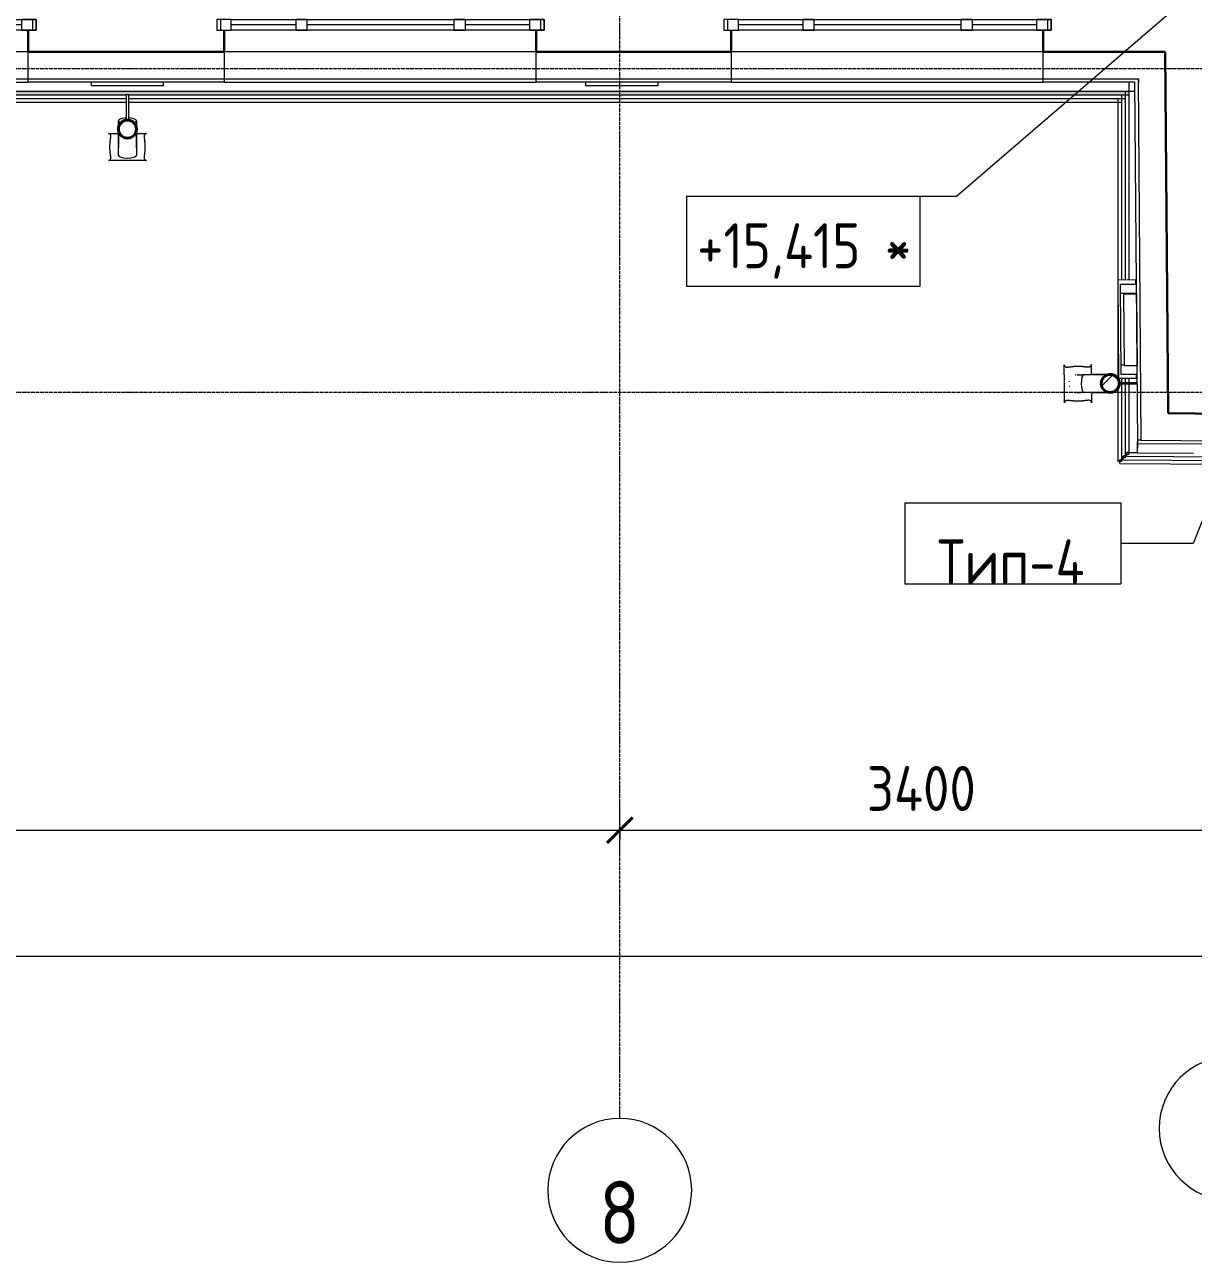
# Model space of a CAD drawing. Header units: millimetres. Extents: x -10051 to 73829, y -4843 to 44223.
# Drawn here: x 35140 to 41639, y -4843 to 2038 of the extents above; entities that cross this region are included whole.
import ezdxf

# ---------------------------------------------------------------- set-up
doc = ezdxf.new("R2010")
doc.units = ezdxf.units.MM
doc.linetypes.add('ADSK_Линия сетки', pattern=[25, 20, -2.5, 0, -2.5])
for name, color, linetype, lineweight in [('_ Окна', 7, 'Continuous', 9), ('Аннотация', 7, 'Continuous', 20), ('Марки', 7, 'Continuous', 20), ('Обобщенные модели', 7, 'Continuous', 18), ('Окна', 7, 'Continuous', 9), ('Оси', 7, 'Continuous', 9), ('Отметки', 7, 'Continuous', 9), ('Размеры', 7, 'Continuous', 9), ('Размеры-100', 7, 'Continuous', 9), ('Стены наружные', 7, 'Continuous', 18), ('Стены несущие', 7, 'Continuous', 30), ('Стены отделка', 7, 'Continuous', 30), ('Стены штриховка', 7, 'Continuous', 9), ('Стены штриховка поверхности', 7, 'Continuous', 18)]:
    doc.layers.add(name, color=color, linetype=linetype, lineweight=lineweight)
doc.styles.add('GOST Common', font='GOST_Common.ttf', dxfattribs={"width": 0.9, "height": 350})
doc.styles.add('GOST Common_2', font='GOST_Common.ttf', dxfattribs={"width": 0.9, "height": 250})
doc.styles.add('GOST Common_B', font='', dxfattribs={"width": 0.9, "height": 250})
doc.styles.get('GOST Common_B').set_extended_font_data('GOST Common', bold=True)
doc.dimstyles.new('ADSK_Основной_2_5_мм_Оси', dxfattribs={"dimscale": 304.8, "dimtxt": 251.428749, "dimasz": 0.463911, "dimexe": 0.492126, "dimexo": 0.492126, "dimgap": 0.098425, "dimtad": 1, "dimrnd": 0.01, "dimdsep": 46, "dimtxsty": 'GOST Common_2', "dimblk1": 'OBLIQUE', "dimblk2": 'OBLIQUE', "dimsah": 1, "dimcen": 0.09, "dimdle": 0.492126, "dimazin": 2, "dimtfac": 1, "dimtdec": 4, "dimtix": 1, "dimtmove": 0, "dimatfit": 3, "dimfxl": 1, "dimtvp": 1, "dimtolj": 1, "dimtzin": 0, "dimlwd": 20, "dimlwe": 20, "dimarcsym": 2})

# ---------------------------------------------------------------- blocks, each defined once
blk = doc.blocks.new('Водосток - Тип 1 _карниз больше 490мм_-5298490-План потолков 4-го этажа')
at = {"layer": 'Обобщенные модели', "lineweight": 9}
h = blk.add_hatch(dxfattribs=at)
h.set_pattern_fill('FP_4', color=256, style=0, pattern_type=2)
h.set_pattern_definition([(314.567, (392.8, 41336.54), (106.86455, 105.2614), [])])
h.paths.add_polyline_path([(76.3, 171.1), (76.5, 148.3), (85.9, 128.8), (103.3, 115), (125, 110), (148.3, 116.2), (164.1, 128.8), (173.7, 148.9), (173.3, 172.1), (163.5, 191.6), (144.7, 205.5), (124.2, 209.8), (103.3, 205), (85.9, 191.2), (82.2, 183.5)])
at = {"layer": 'Обобщенные модели'}
for p, q in [((18.8, 415), (24.9, 415)), ((225.1, 415), (231.2, 415)), ((75, 193.8), (75, 306.2)), ((75, 263.6), (75, 306.2)), ((175, 306.2), (175, 193.8)), ((175, 306.2), (175, 263.6)), ((24.9, 265), (18.8, 265)), ((75, 193.8), (75, 236.4)), ((175, 236.4), (175, 193.8)), ((231.2, 265), (225.1, 265)), ((120, 10), (120, 109.1)), ((130, 109.1), (130, 10))]:
    blk.add_line(p, q, dxfattribs=at)
at = {"layer": 'Обобщенные модели', "flags": 128}
for points in [[(75, 236.4), (75, 242), (75, 247.6), (75, 253.1), (75, 258.5), (75, 263.8), (75, 268.9), (75, 274), (75, 278.9), (75, 283.6), (75, 288.2), (75, 292.7), (75, 297), (75, 301.1), (75, 305.1), (75, 308.8), (75, 312.4), (75, 315.7), (75, 318.9), (75, 321.9), (75, 324.6), (75, 327.2), (75, 329.5), (75, 331.6), (75, 333.4), (75, 335.1), (75, 336.5), (75, 337.7), (75, 338.6), (75, 339.3), (75, 339.8), (75, 340), (75, 340)], [(175, 340), (175, 339.9), (175, 339.5), (175, 338.9), (175, 338.1), (175, 337), (175, 335.7), (175, 334.2), (175, 332.4), (175, 330.4), (175, 328.2), (175, 325.7), (175, 323), (175, 320.2), (175, 317.1), (175, 313.8), (175, 310.3), (175, 306.6), (175, 302.8), (175, 298.7), (175, 294.5), (175, 290.1), (175, 285.6), (175, 280.9), (175, 276), (175, 271), (175, 265.9), (175, 260.7), (175, 255.4), (175, 249.9), (175, 244.4), (175, 238.7), (175, 236.4)], [(75, 263.6), (75, 258), (75, 252.4), (75, 246.9), (75, 241.5), (75, 236.2), (75, 231.1), (75, 226), (75, 221.1), (75, 216.4), (75, 211.8), (75, 207.3), (75, 203), (75, 198.9), (75, 194.9), (75, 191.2), (75, 187.6), (75, 184.3), (75, 181.1), (75, 178.1), (75, 175.4), (75, 173)], [(175, 173), (175, 174.3), (175, 177), (175, 179.8), (175, 182.9), (175, 186.2), (175, 189.7), (175, 193.4), (175, 197.2), (175, 201.3), (175, 205.5), (175, 209.9), (175, 214.4), (175, 219.1), (175, 224), (175, 229), (175, 234.1), (175, 239.3), (175, 244.6), (175, 250.1), (175, 255.6), (175, 261.3), (175, 263.6)]]:
    blk.add_lwpolyline(points, dxfattribs=at)
at = {"layer": 'Обобщенные модели'}
for centre, radius, start, end in [((125, 340), 50, 174.54437, 183.38559), ((125, 340), 50, 163.32487, 166.67519), ((125, 340), 50, 103.32484, 106.67517), ((125, 340), 50, 73.32483, 76.67516), ((125, 340), 50, 13.32481, 16.67513), ((125, 340), 50, 356.72694, 5.45563), ((125, 160), 52, 90, 270), ((125, 160), 52, 270, 90)]:
    blk.add_arc(centre, radius, start, end, dxfattribs=at)
at = {"layer": 'Обобщенные модели', "lineweight": 40}
for start, end in [(90, 270), (270, 90)]:
    blk.add_arc((125, 160), 50, start, end, dxfattribs=at)
at = {"layer": 'Обобщенные модели'}
for start_param, end_param in [(4.712389, 6.283185), (4.712389, 6.283185), (3.141593, 4.712389), (3.141593, 4.712389)]:
    blk.add_ellipse((125, 306.2), major_axis=(-50, 0), ratio=0.309017, start_param=start_param, end_param=end_param, dxfattribs=at)
for points, knots in [([(18.8, 265), (21.1, 265), (25.1, 265.7), (28.9, 268.6), (30.8, 272.1), (31.6, 274.9), (32, 277.4), (32.1, 279.4), (32.2, 281.5), (32.2, 283.8), (32.1, 286.2), (31.9, 288.7), (31.6, 291.4), (31.3, 294.1), (31, 297), (30.6, 299.9), (30.2, 302.9), (29.8, 306), (29.4, 309.2), (29, 312.4), (28.7, 315.7), (28.3, 320.2), (27.8, 325.9), (27.4, 335.3), (27.4, 344.8), (27.8, 354.1), (28.3, 359.8), (28.7, 364.3), (29, 367.6), (29.4, 370.8), (29.8, 374), (30.2, 377.1), (30.6, 380.1), (31, 383.1), (31.3, 385.9), (31.6, 388.6), (31.9, 391.3), (32.1, 393.8), (32.2, 396.2), (32.2, 398.5), (32.1, 400.6), (32, 402.7), (31.6, 405.1), (30.8, 407.9), (28.9, 411.5), (25.1, 414.3), (21.1, 415), (18.8, 415)], [-1, -1, -1, -1, -0.941176, -0.882353, -0.852941, -0.823529, -0.808824, -0.794118, -0.779412, -0.764706, -0.75, -0.735294, -0.720588, -0.705882, -0.691176, -0.676471, -0.661765, -0.647059, -0.632353, -0.617647, -0.602941, -0.588235, -0.558824, -0.529412, -0.470588, -0.441176, -0.411765, -0.397059, -0.382353, -0.367647, -0.352941, -0.338235, -0.323529, -0.308824, -0.294118, -0.279412, -0.264706, -0.25, -0.235294, -0.220588, -0.205882, -0.191176, -0.176471, -0.147059, -0.117647, -0.058824, 0, 0, 0, 0]), ([(18.8, 415), (22.1, 415), (28.9, 415), (39.4, 415), (48.4, 415), (56, 415), (60.8, 415), (64.9, 415), (67.9, 415), (71, 415), (74.3, 415), (77.6, 415), (81, 415), (83.9, 415), (86.4, 415), (88.2, 415), (90.2, 415), (92.8, 415), (96.1, 415), (99.6, 415), (102.5, 415), (104.8, 415), (107.1, 415), (110.3, 415), (116, 415), (121.3, 415), (125, 415)], [-1, -1, -1, -1, -0.875, -0.75, -0.625, -0.5625, -0.5, -0.46875, -0.4375, -0.40625, -0.375, -0.34375, -0.3125, -0.28125, -0.265625, -0.25, -0.234375, -0.21875, -0.1875, -0.15625, -0.140625, -0.125, -0.109375, -0.09375, -0.0625, 0, 0, 0, 0]), ([(125, 415), (128.7, 415), (134, 415), (139.7, 415), (142.9, 415), (145.2, 415), (147.5, 415), (150.4, 415), (153.9, 415), (157.2, 415), (159.8, 415), (161.8, 415), (163.6, 415), (166.1, 415), (169, 415), (172.4, 415), (175.7, 415), (179, 415), (182.1, 415), (185.1, 415), (189.2, 415), (194, 415), (201.6, 415), (210.6, 415), (221.1, 415), (227.9, 415), (231.2, 415)], [-1, -1, -1, -1, -0.9375, -0.90625, -0.890625, -0.875, -0.859375, -0.84375, -0.8125, -0.78125, -0.765625, -0.75, -0.734375, -0.71875, -0.6875, -0.65625, -0.625, -0.59375, -0.5625, -0.53125, -0.5, -0.4375, -0.375, -0.25, -0.125, 0, 0, 0, 0]), ([(231.2, 415), (228.9, 415), (224.9, 414.3), (221.1, 411.4), (219.2, 407.9), (218.4, 405.1), (218, 402.6), (217.9, 400.6), (217.8, 398.5), (217.8, 396.2), (217.9, 393.8), (218.1, 391.3), (218.4, 388.6), (218.7, 385.9), (219, 383), (219.4, 380.1), (219.8, 377.1), (220.2, 374), (220.6, 370.8), (221, 367.6), (221.3, 364.3), (221.7, 359.8), (222.2, 354.1), (222.6, 344.7), (222.6, 335.2), (222.2, 325.9), (221.7, 320.2), (221.3, 315.7), (221, 312.4), (220.6, 309.2), (220.2, 306), (219.8, 302.9), (219.4, 299.9), (219, 296.9), (218.7, 294.1), (218.4, 291.4), (218.1, 288.7), (217.9, 286.2), (217.8, 283.8), (217.8, 281.5), (217.9, 279.4), (218, 277.3), (218.4, 274.9), (219.2, 272.1), (221.1, 268.5), (224.9, 265.7), (228.9, 265), (231.2, 265)], [-1, -1, -1, -1, -0.941176, -0.882353, -0.852941, -0.823529, -0.808824, -0.794118, -0.779412, -0.764706, -0.75, -0.735294, -0.720588, -0.705882, -0.691176, -0.676471, -0.661765, -0.647059, -0.632353, -0.617647, -0.602941, -0.588235, -0.558824, -0.529412, -0.470588, -0.441176, -0.411765, -0.397059, -0.382353, -0.367647, -0.352941, -0.338235, -0.323529, -0.308824, -0.294118, -0.279412, -0.264706, -0.25, -0.235294, -0.220588, -0.205882, -0.191176, -0.176471, -0.147059, -0.117647, -0.058824, 0, 0, 0, 0]), ([(74.3, 265), (73.2, 265), (71, 265), (67.9, 265), (64.9, 265), (60.8, 265), (56, 265), (48.4, 265), (39.4, 265), (28.9, 265), (22.1, 265), (18.8, 265)], [-0.625, -0.625, -0.625, -0.625, -0.59375, -0.5625, -0.53125, -0.5, -0.4375, -0.375, -0.25, -0.125, 0, 0, 0, 0]), ([(231.2, 265), (227.9, 265), (221.1, 265), (210.6, 265), (201.6, 265), (194, 265), (189.2, 265), (185.1, 265), (182.1, 265), (179, 265), (176.8, 265), (175.7, 265)], [-1, -1, -1, -1, -0.875, -0.75, -0.625, -0.5625, -0.5, -0.46875, -0.4375, -0.40625, -0.375, -0.375, -0.375, -0.375])]:
    blk.add_open_spline(points, degree=3, knots=knots, dxfattribs=at)
blk = doc.blocks.new('окно трехпол с фрамугой - 1800 и 1820х2300_h___нов_ ок15-2116658-План потолков 4-го этажа')
at = {"layer": '_ Окна', "lineweight": 18}
for p, q in [((-910, 75), (-910, 135)), ((-910, 135), (-830, 135)), ((-830, 75), (-910, 75)), ((-830, 135), (-830, 75)), ((-470, 75), (-470, 135)), ((-470, 135), (-410, 135)), ((-410, 75), (-470, 75)), ((-410, 135), (-410, 75)), ((410, 75), (410, 135)), ((410, 135), (470, 135)), ((470, 75), (410, 75)), ((470, 135), (470, 75)), ((830, 135), (830, 75)), ((910, 135), (830, 135)), ((830, 75), (910, 75)), ((910, 75), (910, 135))]:
    blk.add_line(p, q, dxfattribs=at)
at = {"layer": '_ Окна'}
for p, q in [((-890, 75), (-890, 135)), ((-830, 105), (-470, 105)), ((-410, 105), (410, 105)), ((470, 105), (830, 105)), ((890, 75), (890, 135))]:
    blk.add_line(p, q, dxfattribs=at)
at = {"layer": 'Окна'}
for p, q in [((-910, 135), (-910, 75)), ((-830, 135), (-910, 135)), ((-910, 75), (-830, 75)), ((-830, 135), (-470, 135)), ((-470, 75), (-830, 75)), ((-410, 135), (-470, 135)), ((-470, 75), (-410, 75)), ((-410, 135), (410, 135)), ((410, 75), (-410, 75)), ((470, 135), (410, 135)), ((410, 75), (470, 75)), ((470, 135), (830, 135)), ((830, 75), (470, 75)), ((910, 135), (830, 135)), ((830, 75), (910, 75)), ((910, 75), (910, 135))]:
    blk.add_line(p, q, dxfattribs=at)
blk = doc.blocks.new('окно трехпол с фрамугой - 1800 и 1820х2300_h___нов_ ок15-V2-План потолков 4-го этажа')
at = {"layer": '_ Окна', "lineweight": 18}
for p, q in [((-910, 75), (-910, 135)), ((-910, 135), (-830, 135)), ((-830, 75), (-910, 75)), ((-830, 135), (-830, 75)), ((-470, 75), (-470, 135)), ((-470, 135), (-410, 135)), ((-410, 75), (-470, 75)), ((-410, 135), (-410, 75)), ((410, 75), (410, 135)), ((410, 135), (470, 135)), ((470, 75), (410, 75)), ((470, 135), (470, 75)), ((830, 135), (830, 75)), ((910, 135), (830, 135)), ((830, 75), (910, 75)), ((910, 75), (910, 135))]:
    blk.add_line(p, q, dxfattribs=at)
at = {"layer": '_ Окна'}
for p, q in [((-890, 75), (-890, 135)), ((-830, 105), (-470, 105)), ((-410, 105), (410, 105)), ((470, 105), (830, 105)), ((890, 75), (890, 135))]:
    blk.add_line(p, q, dxfattribs=at)
at = {"layer": 'Окна'}
for p, q in [((-910, 135), (-910, 75)), ((-830, 135), (-910, 135)), ((-910, 75), (-830, 75)), ((-830, 135), (-470, 135)), ((-470, 75), (-830, 75)), ((-410, 135), (-470, 135)), ((-470, 75), (-410, 75)), ((-410, 135), (410, 135)), ((410, 75), (-410, 75)), ((470, 135), (410, 135)), ((410, 75), (470, 75)), ((470, 135), (830, 135)), ((830, 75), (470, 75)), ((910, 135), (830, 135)), ((830, 75), (910, 75)), ((910, 75), (910, 135))]:
    blk.add_line(p, q, dxfattribs=at)
blk = doc.blocks.new('Водосток - Тип 1 _карниз больше 490мм_-5162063-План потолков 4-го этажа')
at = {"layer": 'Обобщенные модели'}
for p, q in [((18.8, 335), (24.9, 335)), ((75, 184.9), (75, 306.2)), ((75, 263.6), (75, 306.2)), ((175, 306.2), (175, 184.4)), ((175, 306.2), (175, 263.6)), ((225.1, 335), (231.2, 335)), ((24.9, 185), (18.8, 185)), ((75, 173), (75, 183.5)), ((75, 113.8), (75, 147)), ((75, 113.8), (75, 147)), ((175, 177.5), (175, 173)), ((175, 147), (175, 113.8)), ((175, 147), (175, 113.8)), ((231.2, 185), (225.1, 185)), ((120, -30), (120, 109.1)), ((130, 109.1), (130, -30)), ((120, -30), (130, -30))]:
    blk.add_line(p, q, dxfattribs=at)
at = {"layer": 'Обобщенные модели', "flags": 128}
for points in [[(75, 263.6), (75, 258), (75, 252.4), (75, 246.9), (75, 241.5), (75, 236.2), (75, 231.1), (75, 226), (75, 221.1), (75, 216.4), (75, 211.8), (75, 207.3), (75, 203), (75, 198.9), (75, 194.9), (75, 191.2), (75, 187.6), (75, 184.3), (75, 181.1), (75, 178.1), (75, 175.4), (75, 173)], [(75, 183.8), (75, 188.9), (75, 194), (75, 198.9), (75, 203.6), (75, 208.2), (75, 212.7), (75, 217), (75, 221.1), (75, 225.1), (75, 228.8), (75, 232.4), (75, 235.7), (75, 238.9), (75, 241.9), (75, 244.6), (75, 247.2), (75, 249.5), (75, 251.6), (75, 253.4), (75, 255.1), (75, 256.5), (75, 257.7), (75, 258.6), (75, 259.3), (75, 259.8), (75, 260)], [(175, 173), (175, 174.3), (175, 177), (175, 179.8), (175, 182.9), (175, 186.2), (175, 189.7), (175, 193.4), (175, 197.2), (175, 201.3), (175, 205.5), (175, 209.9), (175, 214.4), (175, 219.1), (175, 224), (175, 229), (175, 234.1), (175, 239.3), (175, 244.6), (175, 250.1), (175, 255.6), (175, 261.3), (175, 263.6)], [(175, 259.9), (175, 259.5), (175, 258.9), (175, 258.1), (175, 257), (175, 255.7), (175, 254.2), (175, 252.4), (175, 250.4), (175, 248.2), (175, 245.7), (175, 243), (175, 240.2), (175, 237.1), (175, 233.8), (175, 230.3), (175, 226.6), (175, 222.8), (175, 218.7), (175, 214.5), (175, 210.1), (175, 205.6), (175, 200.9), (175, 196), (175, 191), (175, 185.9), (175, 184.1)], [(75, 173.1), (75, 178.5), (75, 183.5)], [(175, 177.5), (175, 175.4), (175, 173)]]:
    blk.add_lwpolyline(points, dxfattribs=at)
at = {"layer": 'Обобщенные модели'}
for start, end in [(90, 270), (270, 90)]:
    blk.add_arc((125, 160), 52, start, end, dxfattribs=at)
at = {"layer": 'Обобщенные модели', "lineweight": 40}
for start, end in [(90, 270), (270, 90)]:
    blk.add_arc((125, 160), 50, start, end, dxfattribs=at)
at = {"layer": 'Обобщенные модели'}
for centre, major_axis, start_param, end_param in [((125, 306.2), (-50, 0), 4.712389, 6.283185), ((125, 306.2), (-50, 0), 4.712389, 6.283185), ((125, 306.2), (-50, 0), 3.141593, 4.712389), ((125, 306.2), (-50, 0), 3.141593, 4.712389), ((125, 113.8), (50, 0), 2.395226, 4.614684), ((125, 113.8), (50, 0), 2.395226, 4.614684), ((125, 113.8), (50, 0), 4.80927, 7.029552), ((125, 113.8), (50, 0), 4.80927, 7.029552)]:
    blk.add_ellipse(centre, major_axis=major_axis, ratio=0.309017, start_param=start_param, end_param=end_param, dxfattribs=at)
for points, knots in [([(18.8, 185), (21.1, 185), (25.1, 185.7), (28.9, 188.6), (30.8, 192.1), (31.6, 194.9), (32, 197.4), (32.1, 199.4), (32.2, 201.5), (32.2, 203.8), (32.1, 206.2), (31.9, 208.7), (31.6, 211.4), (31.3, 214.1), (31, 217), (30.6, 219.9), (30.2, 222.9), (29.8, 226), (29.4, 229.2), (29, 232.4), (28.7, 235.7), (28.3, 240.2), (27.8, 245.9), (27.4, 255.3), (27.4, 264.8), (27.8, 274.1), (28.3, 279.8), (28.7, 284.3), (29, 287.6), (29.4, 290.8), (29.8, 294), (30.2, 297.1), (30.6, 300.1), (31, 303.1), (31.3, 305.9), (31.6, 308.6), (31.9, 311.3), (32.1, 313.8), (32.2, 316.2), (32.2, 318.5), (32.1, 320.6), (32, 322.7), (31.6, 325.1), (30.8, 327.9), (28.9, 331.5), (25.1, 334.3), (21.1, 335), (18.8, 335)], [-1, -1, -1, -1, -0.941176, -0.882353, -0.852941, -0.823529, -0.808824, -0.794118, -0.779412, -0.764706, -0.75, -0.735294, -0.720588, -0.705882, -0.691176, -0.676471, -0.661765, -0.647059, -0.632353, -0.617647, -0.602941, -0.588235, -0.558824, -0.529412, -0.470588, -0.441176, -0.411765, -0.397059, -0.382353, -0.367647, -0.352941, -0.338235, -0.323529, -0.308824, -0.294118, -0.279412, -0.264706, -0.25, -0.235294, -0.220588, -0.205882, -0.191176, -0.176471, -0.147059, -0.117647, -0.058824, 0, 0, 0, 0]), ([(18.8, 335), (22.1, 335), (28.9, 335), (39.4, 335), (48.4, 335), (56, 335), (60.8, 335), (64.9, 335), (67.9, 335), (71, 335), (74.3, 335), (77.6, 335), (81, 335), (83.9, 335), (86.4, 335), (88.2, 335), (90.2, 335), (92.8, 335), (96.1, 335), (99.6, 335), (102.5, 335), (104.8, 335), (107.1, 335), (110.3, 335), (116, 335), (121.3, 335), (125, 335)], [-1, -1, -1, -1, -0.875, -0.75, -0.625, -0.5625, -0.5, -0.46875, -0.4375, -0.40625, -0.375, -0.34375, -0.3125, -0.28125, -0.265625, -0.25, -0.234375, -0.21875, -0.1875, -0.15625, -0.140625, -0.125, -0.109375, -0.09375, -0.0625, 0, 0, 0, 0]), ([(125, 335), (128.7, 335), (134, 335), (139.7, 335), (142.9, 335), (145.2, 335), (147.5, 335), (150.4, 335), (153.9, 335), (157.2, 335), (159.8, 335), (161.8, 335), (163.6, 335), (166.1, 335), (169, 335), (172.4, 335), (175.7, 335), (179, 335), (182.1, 335), (185.1, 335), (189.2, 335), (194, 335), (201.6, 335), (210.6, 335), (221.1, 335), (227.9, 335), (231.2, 335)], [-1, -1, -1, -1, -0.9375, -0.90625, -0.890625, -0.875, -0.859375, -0.84375, -0.8125, -0.78125, -0.765625, -0.75, -0.734375, -0.71875, -0.6875, -0.65625, -0.625, -0.59375, -0.5625, -0.53125, -0.5, -0.4375, -0.375, -0.25, -0.125, 0, 0, 0, 0]), ([(231.2, 335), (228.9, 335), (224.9, 334.3), (221.1, 331.4), (219.2, 327.9), (218.4, 325.1), (218, 322.6), (217.9, 320.6), (217.8, 318.5), (217.8, 316.2), (217.9, 313.8), (218.1, 311.3), (218.4, 308.6), (218.7, 305.9), (219, 303), (219.4, 300.1), (219.8, 297.1), (220.2, 294), (220.6, 290.8), (221, 287.6), (221.3, 284.3), (221.7, 279.8), (222.2, 274.1), (222.6, 264.7), (222.6, 255.2), (222.2, 245.9), (221.7, 240.2), (221.3, 235.7), (221, 232.4), (220.6, 229.2), (220.2, 226), (219.8, 222.9), (219.4, 219.9), (219, 216.9), (218.7, 214.1), (218.4, 211.4), (218.1, 208.7), (217.9, 206.2), (217.8, 203.8), (217.8, 201.5), (217.9, 199.4), (218, 197.3), (218.4, 194.9), (219.2, 192.1), (221.1, 188.5), (224.9, 185.7), (228.9, 185), (231.2, 185)], [-1, -1, -1, -1, -0.941176, -0.882353, -0.852941, -0.823529, -0.808824, -0.794118, -0.779412, -0.764706, -0.75, -0.735294, -0.720588, -0.705882, -0.691176, -0.676471, -0.661765, -0.647059, -0.632353, -0.617647, -0.602941, -0.588235, -0.558824, -0.529412, -0.470588, -0.441176, -0.411765, -0.397059, -0.382353, -0.367647, -0.352941, -0.338235, -0.323529, -0.308824, -0.294118, -0.279412, -0.264706, -0.25, -0.235294, -0.220588, -0.205882, -0.191176, -0.176471, -0.147059, -0.117647, -0.058824, 0, 0, 0, 0]), ([(74.3, 185), (73.2, 185), (71, 185), (67.9, 185), (64.9, 185), (60.8, 185), (56, 185), (48.4, 185), (39.4, 185), (28.9, 185), (22.1, 185), (18.8, 185)], [-0.625, -0.625, -0.625, -0.625, -0.59375, -0.5625, -0.53125, -0.5, -0.4375, -0.375, -0.25, -0.125, 0, 0, 0, 0]), ([(231.2, 185), (227.9, 185), (221.1, 185), (210.6, 185), (201.6, 185), (194, 185), (189.2, 185), (185.1, 185), (182.1, 185), (179, 185), (176.8, 185), (175.7, 185)], [-1, -1, -1, -1, -0.875, -0.75, -0.625, -0.5625, -0.5, -0.46875, -0.4375, -0.40625, -0.375, -0.375, -0.375, -0.375])]:
    blk.add_open_spline(points, degree=3, knots=knots, dxfattribs=at)
blk = doc.blocks.new('Ось сетки - Круг_Ø8 мм-8258-План потолков 4-го этажа')
at = {"layer": 'Оси', "lineweight": 20}
for start, end in [(360, 180), (180, 360)]:
    blk.add_arc((0, 0), 4, start, end, dxfattribs=at)
blk = doc.blocks.new('DIMBLOCK13-План потолков 4-го этажа')
at = {"layer": 'Размеры-100', "lineweight": 20, "transparency": 16777216}
for p, q in [((30549.6, -2440.6), (30549.6, -2290.6)), ((38449.6, -2440.6), (38449.6, -2290.6)), ((30549.6, -2440.6), (38449.6, -2440.6)), ((30549.6, -2440.6), (30549.6, -2490.6)), ((38449.6, -2440.6), (38449.6, -2490.6))]:
    blk.add_line(p, q, dxfattribs=at)
at = {"layer": 'Размеры-100', "lineweight": 40, "transparency": 16777216}
for p, q in [((30549.6, -2440.6), (30620.3, -2369.9)), ((38449.6, -2440.6), (38520.3, -2369.9)), ((30549.6, -2440.6), (30478.9, -2511.3)), ((38449.6, -2440.6), (38378.9, -2511.3))]:
    blk.add_line(p, q, dxfattribs=at)
at = {"layer": 'Размеры-100', "color": 0, "lineweight": 20, "transparency": 16777216, "insert": (34184.2, -2083.8), "char_height": 250, "width": 756.843, "attachment_point": 1, "line_spacing_factor": 1.022761, "style": 'GOST Common_2'}
blk.add_mtext('7900', dxfattribs=at)
blk = doc.blocks.new('_Oblique')
at = {"color": 0, "linetype": 'ByBlock', "lineweight": -2}
blk.add_line((-0.5, -0.5), (0.5, 0.5), dxfattribs=at)
blk = doc.blocks.new('DIMBLOCK14-План потолков 4-го этажа')
at = {"layer": 'Размеры-100', "lineweight": 20, "transparency": 16777216}
for p, q in [((38449.6, -2440.6), (38449.6, -2290.6)), ((41849.6, -2440.6), (41849.6, -2290.6)), ((38449.6, -2440.6), (41849.6, -2440.6)), ((38449.6, -2440.6), (38449.6, -2490.6)), ((41849.6, -2440.6), (41849.6, -2490.6))]:
    blk.add_line(p, q, dxfattribs=at)
at = {"layer": 'Размеры-100', "lineweight": 40, "transparency": 16777216}
for p, q in [((38449.6, -2440.6), (38520.3, -2369.9)), ((41849.6, -2440.6), (41920.3, -2369.9)), ((38449.6, -2440.6), (38378.9, -2511.3)), ((41849.6, -2440.6), (41778.9, -2511.3))]:
    blk.add_line(p, q, dxfattribs=at)
at = {"layer": 'Размеры-100', "color": 0, "lineweight": 20, "transparency": 16777216, "insert": (39823.6, -2083.8), "char_height": 250, "width": 782.412, "attachment_point": 1, "line_spacing_factor": 1.022761, "style": 'GOST Common_2'}
blk.add_mtext('3400', dxfattribs=at)
blk = doc.blocks.new('DIMBLOCK18-План потолков 4-го этажа')
at = {"layer": 'Размеры-100', "lineweight": 20, "transparency": 16777216}
for p, q in [((-6500.4, -3140.6), (-6500.4, -2990.6)), ((55349.6, -3140.6), (55349.6, -2990.6)), ((-6650.4, -3140.6), (55499.6, -3140.6)), ((-6500.4, -3140.6), (-6500.4, -3190.6)), ((55349.6, -3140.6), (55349.6, -3190.6))]:
    blk.add_line(p, q, dxfattribs=at)
at = {"layer": 'Размеры-100', "lineweight": 40, "transparency": 16777216}
for p, q in [((-6500.4, -3140.6), (-6429.7, -3069.9)), ((55349.6, -3140.6), (55420.3, -3069.9)), ((-6500.4, -3140.6), (-6571.1, -3211.3)), ((55349.6, -3140.6), (55278.9, -3211.3))]:
    blk.add_line(p, q, dxfattribs=at)
at = {"layer": 'Размеры-100', "color": 0, "lineweight": 20, "transparency": 16777216, "insert": (24053.8, -2783.8), "char_height": 250, "width": 889.802, "attachment_point": 1, "line_spacing_factor": 1.022761, "style": 'GOST Common_2'}
blk.add_mtext('61850', dxfattribs=at)
blk = doc.blocks.new('Высотные отметки - Рамка-12095-План потолков 4-го этажа')
at = {"layer": 'Аннотация'}
for p, q in [((-6.5, 0), (-6.5, 5)), ((-6.5, 5), (6.5, 5)), ((6.5, 5), (6.5, 0)), ((6.5, 0), (-6.5, 0))]:
    blk.add_line(p, q, dxfattribs=at)
blk = doc.blocks.new('ADSK_Марка_Потолок - ADSK_Марка и Смещение от уровня-155896-План потолков 4-го этажа')
at = {"layer": 'Марки'}
for p, q in [((-6, 4.5), (-6, 0)), ((-6, 4.5), (6, 4.5)), ((6, 4.5), (6, 0)), ((-6, 0), (6, 0))]:
    blk.add_line(p, q, dxfattribs=at)

msp = doc.modelspace()

# ---------------------------------------------------------------- hatches: boundary and pattern name
at = {"layer": 'Стены штриховка поверхности', "true_color": 0xcacbcc}
msp.add_hatch(color=9, dxfattribs=at).paths.add_polyline_path([(7898.134, 1648.232), (41279.839, 1648.232), (41279.839, 1668.232), (7898.134, 1668.232)])

# ---------------------------------------------------------------- linework, layer by layer
at = {"layer": 'Марки'}
for p, q in [((42512.551, 1339.251), (41638.621, -845.575)), ((41638.621, -845.575), (41235.449, -845.575))]:
    msp.add_line(p, q, dxfattribs=at)
at = {"layer": 'Оси', "linetype": 'ADSK_Линия сетки'}
for p, q in [((38449.565, -4043.06), (38449.565, 21362.957)), ((-9251.096, 1795), (42920.584, 1795)), ((-9251.096, -5), (50302.279, -5))]:
    msp.add_line(p, q, dxfattribs=at)
at = {"layer": 'Отметки', "lineweight": 20}
for p, q in [((42451.533, 2916.091), (40322.41, 1083.755)), ((40322.41, 1083.755), (39470.76, 1083.755))]:
    msp.add_line(p, q, dxfattribs=at)
at = {"layer": 'Стены наружные'}
for p, q in [((35158.995, 1888.232), (33433.136, 1888.232)), ((37984.138, 1888.232), (36249.138, 1888.232)), ((40804.137, 1888.232), (39069.137, 1888.232)), ((33423.995, 1738.232), (35158.995, 1738.232)), ((36249.138, 1738.232), (37984.138, 1738.232)), ((39069.137, 1738.232), (40804.137, 1738.232)), ((7848.134, 1668.232), (41315.099, 1668.232)), ((33423.995, 1718.232), (35158.995, 1718.232)), ((36249.138, 1718.232), (37984.138, 1718.232)), ((39069.137, 1718.232), (40804.137, 1718.232)), ((41259.839, 1668.232), (41259.839, 620.53)), ((41279.839, 1718.232), (41279.839, 620.67)), ((13034.248, 1608.232), (35706.597, 1608.232)), ((13034.319, 1628.232), (35706.597, 1628.232)), ((13034.39, 1648.232), (35706.597, 1648.232)), ((35716.113, 1608.232), (41239.839, 1608.232)), ((35716.185, 1628.232), (41259.839, 1628.232)), ((35716.256, 1648.232), (41279.839, 1648.232)), ((41219.839, 1628.232), (41219.839, 620.249)), ((41239.839, 1648.232), (41239.839, 620.39)), ((41219.258, 620.245), (41319.256, 620.946)), ((41219.258, 620.245), (41223.109, 70.259)), ((41319.431, 595.99), (41319.256, 620.946)), ((41231.939, 595.377), (41323.209, 596.016)), ((41231.939, 595.377), (41235.44, 95.39)), ((41219.839, 537.302), (41219.839, 71.76)), ((41232.289, 545.379), (41323.587, 546.018)), ((41256.461, 145.538), (41235.09, 145.388)), ((41323.107, 70.959), (41223.109, 70.259)), ((41235.44, 95.39), (41326.991, 96.031)), ((41239.839, 70.376), (41239.839, 48.889)), ((41259.839, 70.516), (41259.839, 48.969)), ((41279.839, 70.656), (41279.839, 49.049)), ((41323.107, 70.959), (41322.932, 96.002)), ((41219.839, 15.612), (41219.839, -390.613)), ((41239.839, 39.274), (41239.839, -390.613)), ((41259.839, 39.425), (41259.839, -370.753)), ((41279.839, 39.576), (41279.839, -350.893)), ((41269.769, -360.893), (41269.909, -340.893)), ((41279.839, -340.963), (41269.909, -340.893)), ((41329.839, -341.314), (41279.839, -341.314)), ((41329.839, -341.314), (41329.839, -280.568)), ((41329.839, -341.314), (41330.189, -291.315)), ((41329.839, -341.314), (41639.583, -343.483)), ((41239.839, -390.613), (41219.839, -390.613)), ((41229.769, -400.613), (41229.909, -380.613)), ((41229.769, -400.613), (48721.205, -453.069)), ((41249.769, -380.752), (41229.909, -380.613)), ((41259.839, -370.753), (41239.839, -370.753)), ((41249.769, -380.753), (41249.909, -360.753)), ((41249.769, -380.753), (48721.345, -433.07)), ((41269.769, -360.892), (41249.909, -360.753)), ((41279.839, -350.893), (41259.839, -350.893)), ((41269.769, -360.893), (48721.485, -413.071))]:
    msp.add_line(p, q, dxfattribs=at)
at = {"layer": 'Стены несущие'}
for p, q in [((35158.995, 1888.232), (35158.995, 2008.232)), ((36249.138, 2008.232), (36249.138, 1888.232)), ((37984.138, 1888.232), (37984.138, 2008.232)), ((39069.137, 2008.232), (39069.137, 1888.232)), ((40804.137, 1888.232), (40804.137, 2008.232)), ((36249.138, 1888.232), (35158.995, 1888.232)), ((39069.137, 1888.232), (37984.138, 1888.232)), ((41483.44, 1888.232), (40804.137, 1888.232)), ((41498.666, -122.491), (41483.44, 1888.232)), ((48798.212, -173.604), (41498.666, -122.491))]:
    msp.add_line(p, q, dxfattribs=at)
at = {"layer": 'Стены отделка', "lineweight": 9}
for p, q in [((35158.995, 1718.232), (35158.995, 1888.232)), ((36249.138, 1888.232), (36249.138, 1718.232)), ((37984.138, 1718.232), (37984.138, 1888.232)), ((39069.137, 1888.232), (39069.137, 1718.232)), ((40804.137, 1718.232), (40804.137, 1888.232)), ((41483.44, 1888.232), (41498.648, -122.491)), ((41483.44, 1888.232), (41483.44, 1888.232)), ((35158.995, 1738.232), (36249.138, 1738.232)), ((37984.138, 1738.232), (39069.137, 1738.232)), ((40804.137, 1738.232), (41334.571, 1738.232)), ((41334.571, 1738.232), (41334.571, 1718.232)), ((41349.771, -271.452), (41334.571, 1738.232)), ((36249.138, 1718.232), (35158.995, 1718.232)), ((35510.556, 1698.232), (35510.556, 1718.232)), ((35910.556, 1698.232), (35510.556, 1698.232)), ((35910.556, 1718.232), (35910.556, 1698.232)), ((39069.137, 1718.232), (37984.138, 1718.232)), ((38260.556, 1698.232), (38260.556, 1718.232)), ((38660.556, 1698.232), (38260.556, 1698.232)), ((38660.556, 1718.232), (38660.556, 1698.232)), ((41314.721, 1718.232), (40804.137, 1718.232)), ((41329.92, -291.314), (41314.721, 1718.232)), ((41253.691, 541.069), (41323.69, 541.559)), ((41256.492, 141.079), (41253.691, 541.069)), ((41323.69, 541.559), (41326.491, 141.569)), ((41326.491, 141.569), (41256.492, 141.079)), ((41498.648, -122.491), (49308.254, -177.175)), ((41349.771, -271.452), (49459.405, -328.237)), ((49479.558, -348.379), (41329.92, -291.314))]:
    msp.add_line(p, q, dxfattribs=at)
at = {"layer": 'Стены штриховка'}
msp.add_line((41349.771, -271.452), (41329.769, -271.312), dxfattribs=at)

# ---------------------------------------------------------------- block references
at = {"layer": 'Марки', "xscale": 99.99999999999993, "yscale": 99.99999999999993, "zscale": 99.99999999999993}
msp.add_blockref('ADSK_Марка_Потолок - ADSK_Марка и Смещение от уровня-155896-План потолков 4-го этажа', (40635.449, -1070.575), dxfattribs=at)
at = {"layer": 'Обобщенные модели'}
for name, p, rotation in [('Водосток - Тип 1 _карниз больше 490мм_-5162063-План потолков 4-го этажа', (35836.426, 1618.232), 180), ('Водосток - Тип 1 _карниз больше 490мм_-5298490-План потолков 4-го этажа', (41338.324, -80.155), 90.43334442127687)]:
    msp.add_blockref(name, p, dxfattribs=dict(at, rotation=rotation))
at = {"layer": 'Окна', "rotation": 180}
for name, p in [('окно трехпол с фрамугой - 1800 и 1820х2300_h___нов_ ок15-V2-План потолков 4-го этажа', (34293.995, 2143.232)), ('окно трехпол с фрамугой - 1800 и 1820х2300_h___нов_ ок15-2116658-План потолков 4-го этажа', (37119.138, 2143.232)), ('окно трехпол с фрамугой - 1800 и 1820х2300_h___нов_ ок15-2116658-План потолков 4-го этажа', (39939.137, 2143.232))]:
    msp.add_blockref(name, p, dxfattribs=at)
at = {"layer": 'Оси', "lineweight": 20, "xscale": 99.99999999999993, "yscale": 99.99999999999993, "zscale": 99.99999999999993}
for p in [(41849.565, -4098.875), (38449.565, -4443.06)]:
    msp.add_blockref('Ось сетки - Круг_Ø8 мм-8258-План потолков 4-го этажа', p, dxfattribs=at)
at = {"layer": 'Отметки', "lineweight": 20, "extrusion": (0, 0, -1), "xscale": 99.99999999999993, "yscale": 99.99999999999993, "zscale": 99.99999999999993, "rotation": 180}
msp.add_blockref('Высотные отметки - Рамка-12095-План потолков 4-го этажа', (-39470.76, 1083.755), dxfattribs=at)

# ---------------------------------------------------------------- texts
at = {"layer": 'Марки', "lineweight": 9, "insert": (40624.818, -948.419), "char_height": 250, "width": 857.7, "attachment_point": 5, "line_spacing_factor": 1.022766, "style": 'GOST Common_B'}
msp.add_mtext('\\pt1143,2286,3429,4572,5715,6858,8001,9144,10287,11430,12573,13716,14859,16002,17145,18288,19431,20574,21717,22860,24003,25146,26289,27432,28575,29718,30861,32004,33147,34290,35433,36576;Тип-4', dxfattribs=at)
at = {"layer": 'Оси', "insert": (38448.735, -4565.965), "char_height": 350, "width": 232.2, "attachment_point": 5, "line_spacing_factor": 1.022766, "style": 'GOST Common'}
msp.add_mtext('\\pt89.999,180.0015,270.0005,359.9995,449.9985,540.001,630,719.999,810.0015,900.0005,989.9995,1079.9985,1170.001,1260,1349.999,1440.0015,1530.0005,1619.9995,1709.9985,1800.001,1890,1979.999,2070.0015,2160.0005,2249.9995,2339.9985,2430.001,2520,2609.999,2700.0015,2790.0005,2879.9995;8', dxfattribs=at)
at = {"layer": 'Отметки', "lineweight": 20, "insert": (38879.917, 934.311), "char_height": 250, "width": 1418.02524, "attachment_point": 1, "line_spacing_factor": 1.022761, "style": 'GOST Common_2'}
msp.add_mtext('+15,415 *', dxfattribs=at)

# ---------------------------------------------------------------- dimensions: what is measured, and where the dimension line sits
at = {"layer": 'Размеры', "lineweight": 20}
for base, p1, p2, override, picture, middle in [((38449.565, -2440.552), (30549.565, -2340.567), (38449.565, -2340.567), {"dimpost": '<>', "dimfxl": 7900}, 'DIMBLOCK13-План потолков 4-го этажа', (34499.565, -2285.552)), ((41849.565, -2440.552), (38449.565, -2340.567), (41849.565, -2340.567), {"dimpost": '<>', "dimfxl": 3400}, 'DIMBLOCK14-План потолков 4-го этажа', (40149.565, -2285.552)), ((55349.565, -3140.552), (-6500.435, -3040.567), (55349.565, -3040.567), {"dimpost": '<>', "dimfxl": 61850}, 'DIMBLOCK18-План потолков 4-го этажа', (24424.565, -2985.552))]:
    dim = msp.add_linear_dim(base=base, p1=p1, p2=p2, dimstyle='ADSK_Основной_2_5_мм_Оси', override=override, dxfattribs=at)
    dim.commit()
    dim.dimension.update_dxf_attribs({"geometry": picture, "text_midpoint": middle})

doc.saveas('drawing.dxf')
